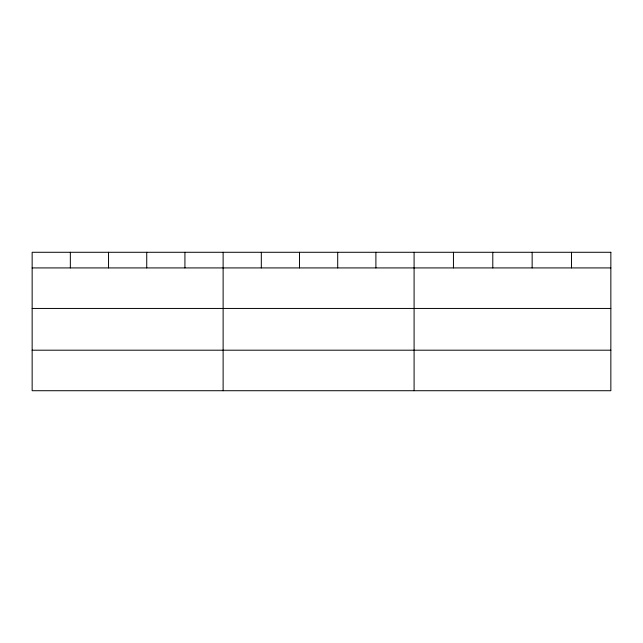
<?xml version="1.0" encoding="UTF-8"?>
<svg xmlns="http://www.w3.org/2000/svg" width="643" height="643" viewBox="0 0 643 643"><rect width="100%" height="100%" fill="white"/><g stroke="black" fill="none" stroke-linecap="round" stroke-linejoin="round"><path stroke-width="0.96" d="M32.15 267.922L610.85 267.922M32.15 308.447L610.85 308.447M32.15 350.194L610.85 350.194M571.498 252.281L571.498 267.922M532.147 252.281L532.147 267.922M492.795 252.281L492.795 267.922M453.444 252.281L453.444 267.922M414.092 252.281L414.092 390.719M375.898 252.281L375.898 267.922M337.704 252.281L337.704 267.922M299.509 252.281L299.509 267.922M261.315 252.281L261.315 267.922M223.121 252.281L223.121 390.719M184.927 252.281L184.927 267.922M146.733 252.281L146.733 267.922M108.538 252.281L108.538 267.922M70.344 252.281L70.344 267.922M610.85 252.281L32.15 252.281L32.15 390.719L610.85 390.719L610.85 252.281"/></g></svg>
